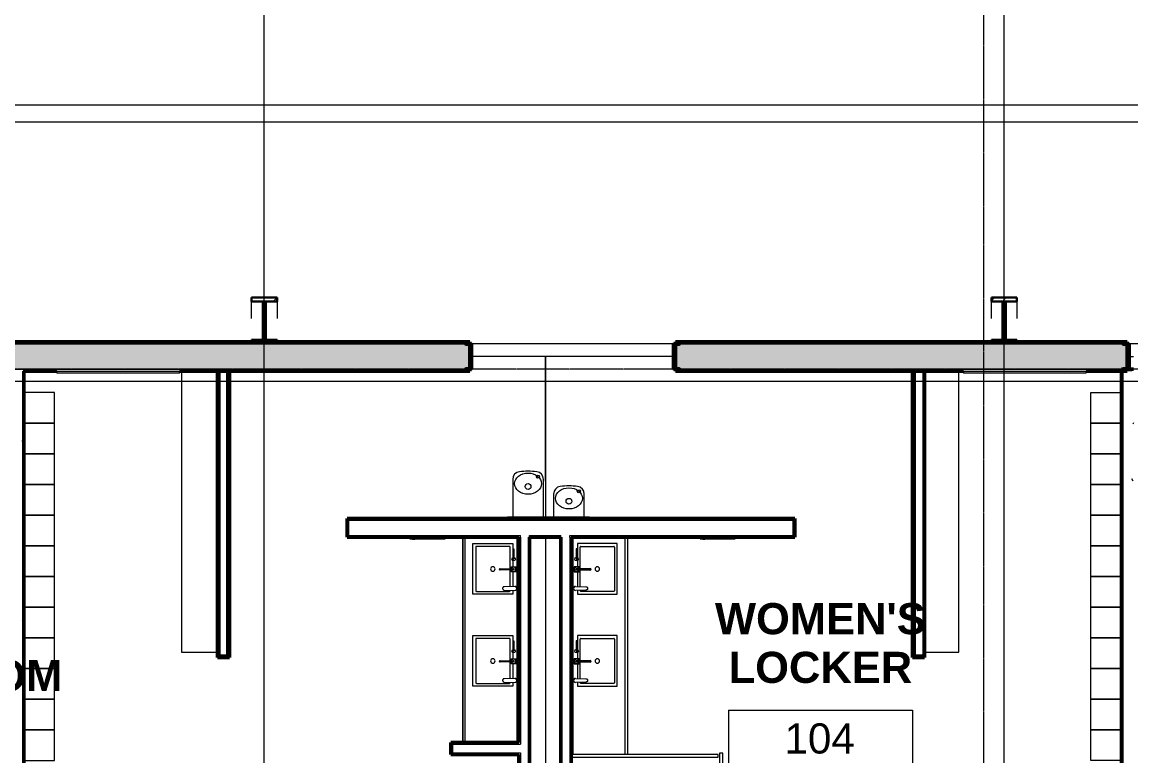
# Model space of a CAD drawing. Header units: inches. Extents: x 23906 to 26716, y -23130 to -20467.
# Drawn here: x 25307.1 to 25741, y -22520.8 to -22233.7 of the extents above; entities that cross this region are included whole.
import ezdxf

# ---------------------------------------------------------------- set-up
doc = ezdxf.new("R2010")
doc.units = ezdxf.units.IN
doc.header["$MEASUREMENT"] = 0
for name, pattern in [('Dash', [0.25, 0.125, -0.125]), ('Dash_2_', [0.25, 0.125, -0.125]), ('Grid Line 1_2_', [0.875, 0.5, -0.125, 0.125, -0.125])]:
    doc.linetypes.add(name, pattern=pattern)
for name, color, linetype, lineweight in [('A-AREA', 32, 'Continuous', 9), ('A-AREA-IDEN', 2, 'Continuous', 9), ('A-FLOR', 192, 'Continuous', 13), ('A-GENM', 13, 'Continuous', 9), ('A-WALL', 113, 'Continuous', 13), ('A-WALL-PATT', 111, 'Continuous', 50), ('G-ANNO-SYMB', 111, 'Continuous', 9), ('I-FURN', 30, 'Continuous', 9), ('I-WALL', 2, 'Continuous', 13), ('L-SITE-WALL', 31, 'Continuous', 13), ('P-SANR-FIXT', 6, 'Continuous', 9), ('Q-CASE', 31, 'Continuous', 9), ('Q-SPCQ', 91, 'Continuous', 9), ('Q-SPCQ-HDLN', 91, 'Dash_2_', 9), ('S-BEAM', 12, 'Continuous', 9), ('S-COLS', 52, 'Continuous', 9), ('S-GRID', 1, 'Continuous', 9)]:
    doc.layers.add(name, color=color, linetype=linetype, lineweight=lineweight)
doc.styles.add('Arial_2', font='arial.ttf', dxfattribs={"height": 11.802395})
doc.styles.add('Arial_B_1', font='arialbd.ttf', dxfattribs={"height": 12.177074})
pattern_1 = [(0, (0, 0), (30.72, 7.68), [1.267, -21.773, 1.267, -21.773, -122.88]), (0, (0, 0), (30.72, 7.68), [-46.08, 1.267, -44.813, 1.267, -21.773, -53.76]), (0, (0, 0), (30.72, 7.68), [-115.2, 1.267, -14.093, 1.267, -37.133]), (120, (11.52, 3.84), (-22.0110751, 22.7643004), [1.267, -21.773, 1.267, -21.773, -122.88]), (120, (11.52, 3.84), (-22.0110751, 22.7643004), [-46.08, 1.267, -44.813, 1.267, -21.773, -53.76]), (120, (11.52, 3.84), (-22.0110751, 22.7643004), [-115.2, 1.267, -14.093, 1.267, -37.133]), (240, (15.36, 19.2), (-8.7089249, -30.4443004), [1.267, -21.773, 1.267, -21.773, -122.88]), (240, (15.36, 19.2), (-8.7089249, -30.4443004), [-46.08, 1.267, -44.813, 1.267, -21.773, -53.76]), (240, (15.36, 19.2), (-8.7089249, -30.4443004), [-115.2, 1.267, -14.093, 1.267, -37.133])]
pattern_2 = [(225, (25691.39, -22360.053), (9.503515, -9.503515), []), (225, (25691.39, -22374.453), (9.503515, -9.503515), [])]
pattern_3 = [(225, (25401.89, -22360.053), (9.503515, -9.503515), []), (225, (25401.89, -22374.453), (9.503515, -9.503515), [])]
pattern_4 = [(45, (0, 0), (-9.503515, 9.503515), []), (45, (0, 14.4), (-9.503515, 9.503515), [])]

# ---------------------------------------------------------------- blocks, each defined once
blk = doc.blocks.new('Locker-Double Stacked - 12_ x 12_-3246-Enlarged First Floor Plan _East_')
at = {"layer": 'I-FURN', "color": 7}
for p, q in [((-6, -6), (-6, 6)), ((-6, 6), (6, 6)), ((6, 6), (6, -6)), ((6, -6), (-6, -6))]:
    blk.add_line(p, q, dxfattribs=at)
blk = doc.blocks.new('Furniture 6 - Furniture 1-2394-Enlarged First Floor Plan _East_')
at = {"layer": 'I-FURN', "color": 7}
for p, q in [((25653.99, -22606.18), (25653.99, -22496.3)), ((25640.61, -22606.18), (25653.99, -22606.18))]:
    blk.add_line(p, q, dxfattribs=at)
blk = doc.blocks.new('Furniture 8 - Furniture 1-2437-Enlarged First Floor Plan _East_')
at = {"layer": 'I-FURN', "color": 7}
for p, q in [((25350.61, -22496.3), (25350.61, -22606.18)), ((25350.61, -22606.18), (25364.61, -22606.18))]:
    blk.add_line(p, q, dxfattribs=at)
blk = doc.blocks.new('Locker-Double Stacked - 12_ x 12_-11070-Enlarged First Floor Plan _East_')
at = {"layer": 'I-FURN', "color": 7}
for p, q in [((6, 6), (-6, 6)), ((-6, 6), (-6, -6)), ((6, -6), (6, 6)), ((-6, -6), (6, -6))]:
    blk.add_line(p, q, dxfattribs=at)
blk = doc.blocks.new('Partition-Floor_Braced-Bradley_Corp-St_Stl-ADA-N_Stalls - ADA _optional_ _ n Standard Stalls-320692-Enlarged First Floor Plan _East_')
at = {"layer": 'Q-SPCQ', "color": 7}
for p, q in [((68.5, -0.88), (67.5, -0.88)), ((67.5, -0.88), (67.5, -58.13)), ((68.5, -58.13), (68.5, -0.88)), ((105.5, -0.88), (104.5, -0.88)), ((104.5, -0.88), (104.5, -58.13)), ((105.5, -58.13), (105.5, -0.88)), ((142.5, -0.88), (141.5, -0.88)), ((141.5, -0.88), (141.5, -58.13)), ((142.5, -58.13), (142.5, -0.88)), ((179.5, -0.88), (178.5, -0.88)), ((178.5, -0.88), (178.5, -58.13)), ((179.5, -58.13), (179.5, -0.88)), ((11.5, -58.63), (8.5, -58.63)), ((8.5, -59.88), (11.5, -59.88)), ((11.5, -59.88), (11.5, -58.63)), ((12.69, -59.25), (11.69, -59.25)), ((11.69, -59.25), (11.69, -94.87)), ((12.69, -94.87), (12.69, -59.25)), ((71.5, -58.63), (47.5, -58.63)), ((47.5, -58.63), (47.5, -59.88)), ((47.5, -59.88), (71.5, -59.88)), ((67.5, -58.13), (68.5, -58.13)), ((71.5, -59.88), (71.5, -58.63)), ((72.69, -59.25), (71.69, -59.25)), ((71.69, -59.25), (71.69, -84.87)), ((72.69, -84.87), (72.69, -59.25)), ((97.5, -58.63), (97.5, -59.88)), ((108.5, -58.63), (97.5, -58.63)), ((97.5, -59.88), (108.5, -59.88)), ((104.5, -58.13), (105.5, -58.13)), ((108.5, -59.88), (108.5, -58.63)), ((109.69, -59.25), (108.69, -59.25)), ((108.69, -59.25), (108.69, -84.87)), ((109.69, -84.87), (109.69, -59.25)), ((134.5, -58.63), (134.5, -59.88)), ((145.5, -58.63), (134.5, -58.63)), ((134.5, -59.88), (145.5, -59.88)), ((141.5, -58.13), (142.5, -58.13)), ((145.5, -59.88), (145.5, -58.63)), ((146.69, -59.25), (145.69, -59.25)), ((145.69, -59.25), (145.69, -84.87)), ((146.69, -84.87), (146.69, -59.25)), ((180, -58.63), (171.5, -58.63)), ((171.5, -58.63), (171.5, -59.88)), ((171.5, -59.88), (180, -59.88)), ((178.5, -58.13), (179.5, -58.13)), ((180, -59.88), (180, -58.63)), ((71.69, -84.87), (72.69, -84.87)), ((108.69, -84.87), (109.69, -84.87)), ((145.69, -84.87), (146.69, -84.87)), ((11.69, -94.87), (12.69, -94.87))]:
    blk.add_line(p, q, dxfattribs=at)
at = {"layer": 'Q-SPCQ-HDLN', "color": 7, "linetype": 'Dash'}
for centre, radius, start in [((11.69, -59.25), 35.62, 271.7908), ((71.69, -59.25), 25.62, 272.2042), ((108.69, -59.25), 25.62, 272.2042), ((145.69, -59.25), 25.62, 272.2042)]:
    blk.add_arc(centre, radius, start, 360, dxfattribs=at)
blk = doc.blocks.new('Drinking_Fountain-Haws_Corporation-Wall_Mounted_1119 - 1119-321659-Enlarged First Floor Plan _East_')
at = {"layer": 'P-SANR-FIXT', "color": 7}
for p, q in [((13.07, 20.75), (13.07, 5.95)), ((25.07, 5.95), (25.07, 20.75)), ((29.07, 15), (29.07, 5.95)), ((41.07, 5.95), (41.07, 15)), ((43.07, 5.95), (11.07, 5.95)), ((11.07, 5.95), (11.07, 5.45)), ((43.07, 5.45), (43.07, 5.95))]:
    blk.add_line(p, q, dxfattribs=at)
for centre, radius in [((22.94, 21.8), 0.625), ((19.07, 17.94), 1.13), ((35.07, 12.19), 1.13), ((38.94, 16.07), 0.625)]:
    blk.add_circle(centre, radius, dxfattribs=at)
for centre, radius, start, end in [((16.07, 20.75), 3, 97.5776, 180), ((19.07, -1.8), 25.75, 82.4224, 97.5776), ((22.07, 20.75), 3, 360, 82.4224), ((32.07, 15), 3, 97.5776, 180), ((35.07, -7.55), 25.75, 82.4224, 97.5776), ((38.07, 15), 3, 360, 82.4224)]:
    blk.add_arc(centre, radius, start, end, dxfattribs=at)
for centre, ratio in [((19.07, 19.07), 0.786373), ((35.07, 13.32), 0.786365)]:
    blk.add_ellipse(centre, major_axis=(-5.25, 0), ratio=ratio, dxfattribs=at)
blk = doc.blocks.new('Soap_Dispenser-TOTO-TES1ADC-05 - Polished Chrome-162828-Enlarged First Floor Plan _East_')
at = {"layer": 'A-GENM', "color": 7}
for p, q in [((-0.79, 0), (-0.66, -4.1)), ((0.66, -4.1), (0.79, -0.03))]:
    blk.add_line(p, q, dxfattribs=at)
blk.add_arc((0, 0), 0.791, 358.1479, 179.999, dxfattribs=at)
blk.add_open_spline([(-0.66, -4.1), (-0.66, -4.15), (-0.65, -4.25), (-0.6, -4.4), (-0.51, -4.53), (-0.35, -4.67), (-0.08, -4.76), (0.21, -4.73), (0.42, -4.61), (0.56, -4.47), (0.65, -4.29), (0.66, -4.16), (0.66, -4.1)], degree=3, knots=[0, 0, 0, 0, 0.076923, 0.153846, 0.230769, 0.307692, 0.461538, 0.615385, 0.711538, 0.807692, 0.903846, 1, 1, 1, 1], dxfattribs=at)
blk = doc.blocks.new('Dispenser_Disposal-Paper-Frost_Products_LTD_-Recessed-400A - Steel-Stainless-37173-Enlarged First Floor Plan _East_')
at = {"layer": 'Q-SPCQ', "color": 50, "lineweight": 20}
for p, q in [((25458.89, -22435.86), (25458.89, -22435.26)), ((25458.89, -22435.26), (25459.75, -22435.26)), ((25458.89, -22435.86), (25472.56, -22435.86)), ((25458.97, -22435.26), (25458.97, -22435.94)), ((25459.27, -22435.55), (25458.97, -22435.86)), ((25458.97, -22435.94), (25472.56, -22435.94)), ((25459.93, -22435.94), (25458.97, -22435.94)), ((25459.05, -22435.21), (25459.05, -22435.18)), ((25459.7, -22435.21), (25459.05, -22435.21)), ((25472.21, -22435.26), (25459.27, -22435.26)), ((25459.27, -22435.26), (25459.27, -22435.55)), ((25459.97, -22435.2), (25459.75, -22435.2)), ((25459.75, -22435.26), (25459.75, -22435.2)), ((25459.77, -22435.26), (25459.77, -22435.2)), ((25459.8, -22435.18), (25459.8, -22435.26)), ((25459.93, -22436.07), (25459.93, -22435.94)), ((25460.8, -22436.07), (25459.93, -22436.07)), ((25460.78, -22436.09), (25459.95, -22436.09)), ((25460.04, -22435.26), (25459.97, -22435.2)), ((25460.43, -22435.18), (25460.43, -22435.26)), ((25460.71, -22435.26), (25460.71, -22435.18)), ((25472.56, -22435.94), (25460.8, -22435.94)), ((25460.8, -22435.94), (25460.8, -22436.07)), ((25470.93, -22435.18), (25470.93, -22435.26)), ((25470.96, -22435.26), (25470.96, -22435.18)), ((25471.09, -22435.18), (25471.09, -22435.26)), ((25471.15, -22435.18), (25471.15, -22435.26)), ((25471.76, -22435.18), (25471.76, -22435.26)), ((25472.03, -22435.21), (25471.86, -22435.21)), ((25472.03, -22435.21), (25472.53, -22435.21)), ((25472.03, -22435.25), (25472.03, -22435.21)), ((25472.47, -22435.25), (25472.03, -22435.25)), ((25472.26, -22435.31), (25472.26, -22435.56)), ((25472.26, -22435.55), (25472.27, -22435.33)), ((25472.56, -22435.86), (25472.26, -22435.56)), ((25472.27, -22435.33), (25472.59, -22435.33)), ((25472.51, -22435.18), (25472.51, -22435.21)), ((25472.53, -22435.18), (25472.53, -22435.21)), ((25472.56, -22435.94), (25472.56, -22435.33)), ((25472.56, -22435.86), (25472.64, -22435.86)), ((25472.59, -22435.28), (25472.59, -22435.33)), ((25472.59, -22435.33), (25472.64, -22435.33)), ((25472.64, -22435.33), (25472.64, -22435.86))]:
    blk.add_line(p, q, dxfattribs=at)
for centre, radius, start, end in [((25458.97, -22435.86), 0.0768, 180, 270), ((25458.97, -22435.86), 0.029, 180, 270), ((25459.7, -22435.15), 0.0665, 270, 312.1544), ((25459.95, -22436.07), 0.02, 180, 270), ((25460.78, -22436.07), 0.02, 270, 0), ((25472.21, -22435.31), 0.05, 0, 90), ((25472.53, -22435.28), 0.0625, 153.896, 233.1301), ((25472.53, -22435.28), 0.0625, 302.4117, 90.0728), ((25472.53, -22435.28), 0.0625, 359.8391, 90), ((25472.56, -22435.86), 0.0763, 270, 0)]:
    blk.add_arc(centre, radius, start, end, dxfattribs=at)
blk = doc.blocks.new('Faucet-Lavatory-Zurn-Z6920XL - Z6920-XL-ADM2-H4-162876-Enlarged First Floor Plan _East_')
at = {"layer": 'P-SANR-FIXT'}
for p, q in [((-0.25, 0), (-0.25, 5.25)), ((0.25, 5.25), (0.25, 0)), ((-1, 1), (-0.25, 1)), ((-1, -1), (-1, 1)), ((0.25, 1), (1, 1)), ((1, 1), (1, -1)), ((4, 0.12), (8, 0.12)), ((4, -0.12), (4, 0.12)), ((8, 0.12), (8, -0.12)), ((1, -1), (-1, -1)), ((8, -0.12), (4, -0.12))]:
    blk.add_line(p, q, dxfattribs=at)
blk.add_circle((4, 0), 0.719, dxfattribs=at)
for centre, radius, start, end in [((0, 5.37), 0.281, 332.734, 207.266), ((0, 0), 0.875, 108.1827, 180), ((0, 0), 0.875, 360, 71.8173), ((0, 0), 0.875, 180, 360), ((0, 0), 0.25, 180, 0)]:
    blk.add_arc(centre, radius, start, end, dxfattribs=at)
blk = doc.blocks.new('Bradley-Washroom_Accessories-Mirrors-780_Custom - Bradley-Washroom_Accessories-Mirrors-780_Custom-177760-Enlarged First Floor Plan _East_')
at = {"layer": 'Q-SPCQ', "color": 7}
for p, q in [((25320.64, -22370.3), (25368.64, -22370.3)), ((25320.64, -22370.3), (25320.64, -22371.05)), ((25368.64, -22371.05), (25320.64, -22371.05)), ((25368.64, -22371.05), (25368.64, -22370.3))]:
    blk.add_line(p, q, dxfattribs=at)
blk = doc.blocks.new('Counter Top - 24_ Depth-179606-Enlarged First Floor Plan _East_')
at = {"layer": 'Q-CASE', "color": 7}
for p, q in [((33.11, -0.75), (-47.26, -0.75)), ((-47.26, -22), (33.11, -22))]:
    blk.add_line(p, q, dxfattribs=at)
blk = doc.blocks.new('Counter Top - 24_ Depth-194481-Enlarged First Floor Plan _East_')
at = {"layer": 'Q-CASE', "color": 7}
for p, q in [((-47.26, 22), (37.86, 22)), ((37.86, 0.75), (-47.26, 0.75)), ((37.86, 0.25), (37.86, 0))]:
    blk.add_line(p, q, dxfattribs=at)
blk = doc.blocks.new('Soap_Dispenser-TOTO-TES1ADC-05 - Polished Chrome-194390-Enlarged First Floor Plan _East_')
at = {"layer": 'A-GENM', "color": 7}
for p, q in [((-0.79, 0), (-0.66, 4.1)), ((0.66, 4.1), (0.79, 0.03))]:
    blk.add_line(p, q, dxfattribs=at)
blk.add_arc((0, 0), 0.791, 180.001, 1.8521, dxfattribs=at)
blk.add_open_spline([(-0.66, 4.1), (-0.66, 4.16), (-0.65, 4.29), (-0.56, 4.47), (-0.42, 4.61), (-0.21, 4.73), (0.08, 4.76), (0.35, 4.67), (0.51, 4.53), (0.6, 4.4), (0.65, 4.25), (0.66, 4.15), (0.66, 4.1)], degree=3, knots=[-1, -1, -1, -1, -0.903846, -0.807692, -0.711538, -0.615385, -0.461538, -0.307692, -0.230769, -0.153846, -0.076923, 0, 0, 0, 0], dxfattribs=at)
blk = doc.blocks.new('Faucet-Lavatory-Zurn-Z6920XL - Z6920-XL-ADM2-H4-162583-Enlarged First Floor Plan _East_')
at = {"layer": 'P-SANR-FIXT'}
for p, q in [((1, 1), (-1, 1)), ((-1, 1), (-1, -1)), ((-0.25, 0), (-0.25, -5.25)), ((0.25, -5.25), (0.25, 0)), ((1, -1), (1, 1)), ((8, 0.12), (4, 0.12)), ((4, 0.12), (4, -0.12)), ((8, -0.12), (8, 0.12)), ((-1, -1), (-0.25, -1)), ((0.25, -1), (1, -1)), ((4, -0.12), (8, -0.12))]:
    blk.add_line(p, q, dxfattribs=at)
blk.add_circle((4, 0), 0.719, dxfattribs=at)
for centre, radius, start, end in [((0, 0), 0.875, 0, 180), ((0, 0), 0.875, 180, 251.8173), ((0, 0), 0.25, 360, 180), ((0, 0), 0.875, 288.1827, 0), ((0, -5.37), 0.281, 152.734, 27.266)]:
    blk.add_arc(centre, radius, start, end, dxfattribs=at)
blk = doc.blocks.new('KNEE PROTECTOR6 - KNEE PROTECTOR-203797-Enlarged First Floor Plan _East_')
at = {"layer": 'Q-CASE', "color": 7}
for p, q in [((-28132.41, -9330.82), (-28217.53, -9330.82)), ((-28132.41, -9331.82), (-28217.53, -9331.82))]:
    blk.add_line(p, q, dxfattribs=at)
blk = doc.blocks.new('KNEE PROTECTOR1 - KNEE PROTECTOR-205860-Enlarged First Floor Plan _East_')
at = {"layer": 'Q-CASE', "color": 7}
for p, q in [((79235.76, -9330.82), (79155.38, -9330.82)), ((79235.76, -9331.82), (79155.38, -9331.82))]:
    blk.add_line(p, q, dxfattribs=at)
blk = doc.blocks.new('Sink-Under_Counter-Kohler-2882 - White-191670-Enlarged First Floor Plan _East_')
at = {"layer": 'P-SANR-FIXT', "color": 7}
for p, q in [((-9.91, -7.81), (-9.91, 7.81)), ((-9.91, 7.81), (-0.85, 7.81)), ((-8.81, 6.46), (-8.81, -6.46)), ((-0.1, 6.71), (-8.56, 6.71)), ((6.87, 6.71), (0.4, 6.71)), ((1.15, 7.81), (6.83, 7.81)), ((8.56, 6.71), (8.33, 6.71)), ((8.37, 7.81), (9.91, 7.81)), ((8.81, -6.46), (8.81, 6.46)), ((9.91, 7.81), (9.91, -7.81)), ((9.91, -7.81), (-9.91, -7.81)), ((-8.56, -6.71), (8.56, -6.71))]:
    blk.add_line(p, q, dxfattribs=at)
for centre, radius, start, end in [((-8.56, 6.46), 0.25, 90, 180), ((8.56, 6.46), 0.25, 360, 90), ((0, 0), 0.875, 360, 180), ((0, 0), 0.875, 180, 360), ((-8.56, -6.46), 0.25, 180, 270), ((8.56, -6.46), 0.25, 270, 360)]:
    blk.add_arc(centre, radius, start, end, dxfattribs=at)
blk = doc.blocks.new('Sink-Under_Counter-Kohler-2882 - White-194391-Enlarged First Floor Plan _East_')
at = {"layer": 'P-SANR-FIXT', "color": 7}
for p, q in [((9.91, 7.81), (-9.91, 7.81)), ((-9.91, 7.81), (-9.91, -7.81)), ((-8.81, -6.46), (-8.81, 6.46)), ((-8.56, 6.71), (8.56, 6.71)), ((8.81, 6.46), (8.81, -6.46)), ((9.91, -7.81), (9.91, 7.81)), ((-9.91, -7.81), (-0.85, -7.81)), ((-0.1, -6.71), (-8.56, -6.71)), ((6.87, -6.71), (0.4, -6.71)), ((1.15, -7.81), (6.83, -7.81)), ((8.56, -6.71), (8.33, -6.71)), ((8.37, -7.81), (9.91, -7.81))]:
    blk.add_line(p, q, dxfattribs=at)
for centre, radius, start, end in [((-8.56, 6.46), 0.25, 90, 180), ((8.56, 6.46), 0.25, 0, 90), ((0, 0), 0.875, 0, 180), ((0, 0), 0.875, 180, 0), ((-8.56, -6.46), 0.25, 180, 270), ((8.56, -6.46), 0.25, 270, 0)]:
    blk.add_arc(centre, radius, start, end, dxfattribs=at)
blk = doc.blocks.new('Locker Rooms and Restrooms_rvt-1-Enlarged First Floor Plan _East_')
at = {"layer": 'A-WALL-PATT', "lineweight": 9}
h = blk.add_hatch(dxfattribs=at)
h.set_pattern_fill('FP_8', style=0, pattern_type=2)
h.set_pattern_definition(pattern_1)
h.paths.add_polyline_path([(25384.14, -22482.37), (25384.14, -22370.3), (25383.52, -22370.3), (25383.52, -22482.37)], flags=0)
h = blk.add_hatch(dxfattribs=at)
h.set_pattern_fill('FP_8', style=0, pattern_type=2)
h.set_pattern_definition(pattern_1)
h.paths.add_polyline_path([(25388.27, -22481.74), (25388.27, -22370.3), (25387.64, -22370.3), (25387.64, -22481.74)], flags=0)
h = blk.add_hatch(dxfattribs=at)
h.set_pattern_fill('FP_8', style=0, pattern_type=2)
h.set_pattern_definition(pattern_1)
h.paths.add_polyline_path([(25656.14, -22482.37), (25656.14, -22370.3), (25655.52, -22370.3), (25655.52, -22482.37)], flags=0)
h = blk.add_hatch(dxfattribs=at)
h.set_pattern_fill('FP_8', style=0, pattern_type=2)
h.set_pattern_definition(pattern_1)
h.paths.add_polyline_path([(25660.27, -22481.74), (25660.27, -22370.3), (25659.64, -22370.3), (25659.64, -22481.74)], flags=0)
h = blk.add_hatch(dxfattribs=at)
h.set_pattern_fill('FP_8', style=0, pattern_type=2)
h.set_pattern_definition(pattern_1)
h.paths.add_polyline_path([(25608.89, -22434.55), (25609.52, -22434.55), (25609.52, -22427.93), (25434.27, -22427.93), (25434.27, -22434.55), (25434.89, -22434.55), (25434.89, -22428.55), (25608.89, -22428.55)], flags=0)
h = blk.add_hatch(dxfattribs=at)
h.set_pattern_fill('FP_8', style=0, pattern_type=2)
h.set_pattern_definition(pattern_1)
h.paths.add_polyline_path([(25609.52, -22435.18), (25609.52, -22434.55), (25521.39, -22434.55), (25521.39, -22435.18), (25555.06, -22435.18)], flags=0)
h.paths.add_polyline_path([(25453.96, -22435.18), (25502.14, -22435.18), (25502.14, -22434.55), (25434.27, -22434.55), (25434.27, -22435.18)], flags=0)
h.paths.add_polyline_path([(25517.89, -22435.18), (25517.89, -22434.55), (25505.64, -22434.55), (25505.64, -22435.18)], flags=0)
h = blk.add_hatch(dxfattribs=at)
h.set_pattern_fill('FP_8', style=0, pattern_type=2)
h.set_pattern_definition(pattern_1)
h.paths.add_polyline_path([(25501.52, -22691.3), (25502.14, -22691.3), (25502.14, -22519.68), (25501.52, -22519.68), (25501.52, -22685.33)], flags=0)
h.paths.add_polyline_path([(25501.52, -22516.18), (25502.14, -22516.18), (25502.14, -22435.18), (25501.52, -22435.18), (25501.52, -22515.55)], flags=0)
h = blk.add_hatch(dxfattribs=at)
h.set_pattern_fill('FP_8', style=0, pattern_type=2)
h.set_pattern_definition(pattern_1)
h.paths.add_polyline_path([(25521.39, -22691.3), (25522.02, -22691.3), (25522.02, -22435.18), (25521.39, -22435.18), (25521.39, -22685.33)], flags=0)
at = {"layer": 'A-WALL', "color": 10}
for p, q in [((25659.64, -22481.74), (25659.64, -22370.3)), ((25659.64, -22370.3), (25659.64, -22481.74)), ((25434.89, -22428.55), (25434.89, -22434.55)), ((25434.89, -22428.55), (25608.89, -22428.55)), ((25608.89, -22434.55), (25608.89, -22428.55)), ((25434.89, -22434.55), (25502.14, -22434.55)), ((25502.14, -22435.18), (25502.14, -22434.55)), ((25502.14, -22435.18), (25502.14, -22516.18)), ((25505.64, -22435.18), (25505.64, -22434.55)), ((25505.64, -22434.55), (25517.89, -22434.55)), ((25517.89, -22435.18), (25517.89, -22434.55)), ((25521.39, -22435.18), (25521.39, -22434.55)), ((25521.39, -22434.55), (25608.89, -22434.55)), ((25521.39, -22435.18), (25521.39, -22691.3)), ((25475.52, -22516.18), (25475.52, -22519.68)), ((25475.52, -22516.18), (25501.52, -22516.18)), ((25501.52, -22516.18), (25502.14, -22516.18)), ((25475.52, -22519.68), (25501.52, -22519.68)), ((25501.52, -22519.68), (25502.14, -22519.68)), ((25502.14, -22519.68), (25502.14, -22691.3))]:
    blk.add_line(p, q, dxfattribs=at)
at = {"layer": 'I-WALL', "color": 250, "lineweight": 50}
for p, q in [((25383.52, -22370.3), (25383.52, -22482.37)), ((25384.14, -22370.3), (25383.52, -22370.3)), ((25384.14, -22370.3), (25384.14, -22481.74)), ((25387.64, -22370.3), (25384.14, -22370.3)), ((25384.14, -22481.74), (25384.14, -22370.3)), ((25387.64, -22481.74), (25387.64, -22370.3)), ((25388.27, -22370.3), (25387.64, -22370.3)), ((25387.64, -22370.3), (25387.64, -22481.74)), ((25388.27, -22481.74), (25388.27, -22370.3)), ((25655.52, -22370.3), (25655.52, -22482.37)), ((25656.14, -22370.3), (25655.52, -22370.3)), ((25656.14, -22370.3), (25656.14, -22481.74)), ((25659.64, -22370.3), (25656.14, -22370.3)), ((25656.14, -22481.74), (25656.14, -22370.3)), ((25660.27, -22370.3), (25659.64, -22370.3)), ((25660.27, -22481.74), (25660.27, -22370.3)), ((25609.52, -22427.93), (25434.27, -22427.93)), ((25434.27, -22427.93), (25434.27, -22428.55)), ((25609.52, -22428.55), (25609.52, -22427.93)), ((25434.27, -22428.55), (25434.27, -22434.55)), ((25609.52, -22434.55), (25609.52, -22428.55)), ((25434.27, -22434.55), (25434.27, -22435.18)), ((25434.27, -22435.18), (25501.52, -22435.18)), ((25501.52, -22435.18), (25501.52, -22515.55)), ((25505.64, -22695.43), (25505.64, -22435.18)), ((25505.64, -22435.18), (25517.89, -22435.18)), ((25517.89, -22435.18), (25517.89, -22695.43)), ((25522.02, -22691.3), (25522.02, -22435.18)), ((25522.02, -22435.18), (25609.52, -22435.18)), ((25609.52, -22435.18), (25609.52, -22434.55)), ((25383.52, -22482.37), (25384.14, -22482.37)), ((25384.14, -22481.74), (25387.64, -22481.74)), ((25387.64, -22481.74), (25384.14, -22481.74)), ((25384.14, -22482.37), (25388.27, -22482.37)), ((25388.27, -22482.37), (25388.27, -22481.74)), ((25655.52, -22482.37), (25656.14, -22482.37)), ((25656.14, -22481.74), (25659.64, -22481.74)), ((25659.64, -22481.74), (25656.14, -22481.74)), ((25656.14, -22482.37), (25660.27, -22482.37)), ((25660.27, -22482.37), (25660.27, -22481.74)), ((25501.52, -22515.55), (25474.89, -22515.55)), ((25474.89, -22515.55), (25474.89, -22516.18)), ((25474.89, -22516.18), (25474.89, -22519.68)), ((25474.89, -22519.68), (25474.89, -22520.3)), ((25474.89, -22520.3), (25501.52, -22520.3)), ((25501.52, -22520.3), (25501.52, -22691.3))]:
    blk.add_line(p, q, dxfattribs=at)
at = {"color": 10, "lineweight": 13}
for name, p in [('Bradley-Washroom_Accessories-Mirrors-780_Custom - Bradley-Washroom_Accessories-Mirrors-780_Custom-177760-Enlarged First Floor Plan _East_', (0, 0)), ('Furniture 8 - Furniture 1-2437-Enlarged First Floor Plan _East_', (18.9, 126)), ('Furniture 6 - Furniture 1-2394-Enlarged First Floor Plan _East_', (19.65, 126)), ('Bradley-Washroom_Accessories-Mirrors-780_Custom - Bradley-Washroom_Accessories-Mirrors-780_Custom-177760-Enlarged First Floor Plan _East_', (354.81, 0)), ('Drinking_Fountain-Haws_Corporation-Wall_Mounted_1119 - 1119-321659-Enlarged First Floor Plan _East_', (25486.03, -22433.37)), ('Dispenser_Disposal-Paper-Frost_Products_LTD_-Recessed-400A - Steel-Stainless-37173-Enlarged First Floor Plan _East_', (0, 0)), ('Dispenser_Disposal-Paper-Frost_Products_LTD_-Recessed-400A - Steel-Stainless-37173-Enlarged First Floor Plan _East_', (113.5, 0))]:
    blk.add_blockref(name, p, dxfattribs=at)
for name, p, rotation in [('Locker-Double Stacked - 12_ x 12_-11070-Enlarged First Floor Plan _East_', (25313.77, -22384.68), 270), ('Locker-Double Stacked - 12_ x 12_-3246-Enlarged First Floor Plan _East_', (25731.27, -22384.68), 270), ('Locker-Double Stacked - 12_ x 12_-11070-Enlarged First Floor Plan _East_', (25313.77, -22396.68), 270), ('Locker-Double Stacked - 12_ x 12_-3246-Enlarged First Floor Plan _East_', (25731.27, -22396.68), 270), ('Locker-Double Stacked - 12_ x 12_-11070-Enlarged First Floor Plan _East_', (25313.77, -22408.68), 270), ('Locker-Double Stacked - 12_ x 12_-3246-Enlarged First Floor Plan _East_', (25731.27, -22408.68), 270), ('Locker-Double Stacked - 12_ x 12_-11070-Enlarged First Floor Plan _East_', (25313.77, -22420.68), 270), ('Locker-Double Stacked - 12_ x 12_-3246-Enlarged First Floor Plan _East_', (25731.27, -22420.68), 270), ('Locker-Double Stacked - 12_ x 12_-11070-Enlarged First Floor Plan _East_', (25313.77, -22432.68), 270), ('Locker-Double Stacked - 12_ x 12_-3246-Enlarged First Floor Plan _East_', (25731.27, -22432.68), 270), ('Counter Top - 24_ Depth-179606-Enlarged First Floor Plan _East_', (25501.52, -22482.44), 269.9999999999997), ('KNEE PROTECTOR1 - KNEE PROTECTOR-205860-Enlarged First Floor Plan _East_', (34811.34, 56720.2), 270.0000000000026), ('Counter Top - 24_ Depth-194481-Enlarged First Floor Plan _East_', (25522.02, -22482.44), 270.0000000000002), ('KNEE PROTECTOR6 - KNEE PROTECTOR-203797-Enlarged First Floor Plan _East_', (16212.2, 5697.23), 89.9999999999974), ('Locker-Double Stacked - 12_ x 12_-11070-Enlarged First Floor Plan _East_', (25313.77, -22444.68), 270), ('Sink-Under_Counter-Kohler-2882 - White-191670-Enlarged First Floor Plan _East_', (25491.33, -22447.68), 270), ('Faucet-Lavatory-Zurn-Z6920XL - Z6920-XL-ADM2-H4-162876-Enlarged First Floor Plan _East_', (25499.45, -22447.83), 90.00000000000037), ('Faucet-Lavatory-Zurn-Z6920XL - Z6920-XL-ADM2-H4-162583-Enlarged First Floor Plan _East_', (25524.08, -22447.83), 89.99999999999962), ('Sink-Under_Counter-Kohler-2882 - White-194391-Enlarged First Floor Plan _East_', (25532.2, -22447.68), 270), ('Locker-Double Stacked - 12_ x 12_-3246-Enlarged First Floor Plan _East_', (25731.27, -22444.68), 270), ('Locker-Double Stacked - 12_ x 12_-11070-Enlarged First Floor Plan _East_', (25313.77, -22456.68), 270), ('Locker-Double Stacked - 12_ x 12_-3246-Enlarged First Floor Plan _East_', (25731.27, -22456.68), 270), ('Soap_Dispenser-TOTO-TES1ADC-05 - Polished Chrome-162828-Enlarged First Floor Plan _East_', (25499.87, -22455.28), 269.9999999999698), ('Soap_Dispenser-TOTO-TES1ADC-05 - Polished Chrome-194390-Enlarged First Floor Plan _East_', (25523.66, -22455.28), 270.0000000000303), ('Locker-Double Stacked - 12_ x 12_-11070-Enlarged First Floor Plan _East_', (25313.77, -22468.68), 270), ('Locker-Double Stacked - 12_ x 12_-3246-Enlarged First Floor Plan _East_', (25731.27, -22468.68), 270), ('Locker-Double Stacked - 12_ x 12_-11070-Enlarged First Floor Plan _East_', (25313.77, -22480.68), 270), ('Sink-Under_Counter-Kohler-2882 - White-191670-Enlarged First Floor Plan _East_', (25491.33, -22483.68), 270), ('Sink-Under_Counter-Kohler-2882 - White-194391-Enlarged First Floor Plan _East_', (25532.2, -22483.68), 270), ('Locker-Double Stacked - 12_ x 12_-3246-Enlarged First Floor Plan _East_', (25731.27, -22480.68), 270), ('Faucet-Lavatory-Zurn-Z6920XL - Z6920-XL-ADM2-H4-162876-Enlarged First Floor Plan _East_', (25499.45, -22483.83), 90.00000000000037), ('Faucet-Lavatory-Zurn-Z6920XL - Z6920-XL-ADM2-H4-162583-Enlarged First Floor Plan _East_', (25524.08, -22483.83), 89.99999999999962), ('Locker-Double Stacked - 12_ x 12_-11070-Enlarged First Floor Plan _East_', (25313.77, -22492.68), 270), ('Locker-Double Stacked - 12_ x 12_-3246-Enlarged First Floor Plan _East_', (25731.27, -22492.68), 270), ('Soap_Dispenser-TOTO-TES1ADC-05 - Polished Chrome-162828-Enlarged First Floor Plan _East_', (25499.87, -22491.28), 269.9999999999595), ('Soap_Dispenser-TOTO-TES1ADC-05 - Polished Chrome-194390-Enlarged First Floor Plan _East_', (25523.66, -22491.28), 270.0000000000405), ('Locker-Double Stacked - 12_ x 12_-11070-Enlarged First Floor Plan _East_', (25313.77, -22504.68), 270), ('Locker-Double Stacked - 12_ x 12_-3246-Enlarged First Floor Plan _East_', (25731.27, -22504.68), 270), ('Locker-Double Stacked - 12_ x 12_-11070-Enlarged First Floor Plan _East_', (25313.77, -22516.68), 270), ('Locker-Double Stacked - 12_ x 12_-3246-Enlarged First Floor Plan _East_', (25731.27, -22516.68), 270), ('Partition-Floor_Braced-Bradley_Corp-St_Stl-ADA-N_Stalls - ADA _optional_ _ n Standard Stalls-320692-Enlarged First Floor Plan _East_', (25521.39, -22699.8), 90.00000000000044)]:
    blk.add_blockref(name, p, dxfattribs=dict(at, rotation=rotation))
blk = doc.blocks.new('columns and girder2 - one-1334686-Enlarged First Floor Plan _East_')
at = {"layer": 'S-BEAM'}
h = blk.add_hatch(dxfattribs=at)
h.set_pattern_fill('FP_13', color=256, style=0, pattern_type=2)
h.set_pattern_definition(pattern_2)
h.paths.add_polyline_path([(-5, -1.25), (-5, -2), (5, -2), (5, -1.25), (0, -1.25)], flags=0)
h.paths.add_polyline_path([(1.54, -17.03), (-5, -17.03), (-5, -18.55), (5, -18.55), (5, -17.03)], flags=0)
h.paths.add_polyline_path([(5, -1204.89), (-5, -1204.89), (-5, -1206.4), (5, -1206.4)], flags=0)
h.paths.add_polyline_path([(5, -1224.25), (-5, -1224.25), (-5, -1225), (5, -1225)], flags=0)
h = blk.add_hatch(dxfattribs=at)
h.set_pattern_fill('FP_13', color=256, style=0, pattern_type=2)
h.set_pattern_definition(pattern_2)
h.paths.add_polyline_path([(0.62, -2), (-0.63, -2), (-0.63, -17.03), (0.62, -17.03)], flags=0)
h.paths.add_polyline_path([(-0.63, -1206.4), (-0.63, -1224.25), (0.62, -1224.25), (0.62, -1206.4)], flags=0)
at = {"layer": 'S-BEAM', "lineweight": 30}
for p, q in [((-5, -1.25), (-5, -2)), ((-5, -2), (5, -2)), ((0.62, -2), (-0.63, -2)), ((-0.63, -2), (-0.63, -17.03)), ((0.62, -17.03), (0.62, -2)), ((5, -2), (5, -1.25)), ((5, -17.03), (-5, -17.03)), ((-5, -17.03), (-5, -18.55)), ((-0.63, -17.03), (0.62, -17.03)), ((5, -18.55), (5, -17.03)), ((-5, -18.55), (5, -18.55))]:
    blk.add_line(p, q, dxfattribs=at)
at = {"layer": 'S-BEAM'}
for p, q in [((-5, -17.03), (-5, -10.42)), ((5, -10.42), (5, -17.03))]:
    blk.add_line(p, q, dxfattribs=at)
blk = doc.blocks.new('columns and girder2 - one-V9-Enlarged First Floor Plan _East_')
at = {"layer": 'S-BEAM'}
h = blk.add_hatch(dxfattribs=at)
h.set_pattern_fill('FP_14', color=256, style=0, pattern_type=2)
h.set_pattern_definition(pattern_3)
h.paths.add_polyline_path([(0, -1.25), (-5, -1.25), (-5, -2), (5, -2), (5, -1.25)], flags=0)
h.paths.add_polyline_path([(5, -17.03), (-5, -17.03), (-5, -18.55), (5, -18.55)], flags=0)
h.paths.add_polyline_path([(-5, -1204.89), (-5, -1206.4), (5, -1206.4), (5, -1204.89)], flags=0)
h.paths.add_polyline_path([(5, -1224.25), (-5, -1224.25), (-5, -1225), (5, -1225)], flags=0)
h = blk.add_hatch(dxfattribs=at)
h.set_pattern_fill('FP_14', color=256, style=0, pattern_type=2)
h.set_pattern_definition(pattern_3)
h.paths.add_polyline_path([(-0.63, -2), (-0.63, -17.03), (0.62, -17.03), (0.62, -2)], flags=0)
h.paths.add_polyline_path([(0.62, -1206.4), (-0.63, -1206.4), (-0.63, -1224.25), (0.62, -1224.25)], flags=0)
at = {"layer": 'S-BEAM', "lineweight": 30}
for p, q in [((-5, -1.25), (-5, -2)), ((-5, -2), (5, -2)), ((0.62, -2), (-0.63, -2)), ((-0.63, -2), (-0.63, -17.03)), ((0.62, -17.03), (0.62, -2)), ((5, -2), (5, -1.25)), ((5, -17.03), (-5, -17.03)), ((-5, -17.03), (-5, -18.55)), ((-0.63, -17.03), (0.62, -17.03)), ((5, -18.55), (5, -17.03)), ((-5, -18.55), (5, -18.55))]:
    blk.add_line(p, q, dxfattribs=at)
at = {"layer": 'S-BEAM'}
for p, q in [((-5, -17.03), (-5, -10.42)), ((5, -10.42), (5, -17.03))]:
    blk.add_line(p, q, dxfattribs=at)
blk = doc.blocks.new('Room Tag - Room Tag-1304355-Enlarged First Floor Plan _East_')
at = {"layer": 'A-AREA-IDEN'}
for p, q in [((-0.375, -0.0625), (-0.375, -0.3125)), ((-0.375, -0.0625), (0.375, -0.0625)), ((0.375, -0.0625), (0.375, -0.3125)), ((-0.375, -0.3125), (0.375, -0.3125))]:
    blk.add_line(p, q, dxfattribs=at)

msp = doc.modelspace()

# ---------------------------------------------------------------- hatches: boundary and pattern name
at = {"layer": 'A-WALL-PATT', "lineweight": 9}
h = msp.add_hatch(dxfattribs=at)
h.set_pattern_fill('FP_9', color=256, style=0, pattern_type=2)
h.set_pattern_definition([(161.57, (0.48, 0.48), (-3.839953776, -1.544e-05), [0, -27.322, 3.034, 0]), (18.43, (-0.48, 0.48), (-3.839953776, 1.544e-05), [0, -27.322, 3.034, 0]), (108.43, (0.48, 0.48), (1.919622, -9.60052459), [9.106, -21.25]), (71.57, (-0.48, 0.48), (1.919622, 9.60052459), [9.106, -21.25])])
h.paths.add_polyline_path([(25739.52, -22369.55), (25739.52, -22359.55), (25562.77, -22359.55), (25562.77, -22369.55), (25689.85, -22369.55)], flags=0)
h.paths.add_polyline_path([(25482.27, -22369.55), (25482.27, -22359.55), (25160.77, -22359.55), (25160.77, -22369.55), (25420.26, -22369.55)], flags=0)
h.paths.add_polyline_path([(25118.77, -22369.55), (25118.77, -22359.55), (24919.52, -22359.55), (24919.52, -22369.55), (25015.88, -22369.55)], flags=0)
h.paths.add_polyline_path([(24842.89, -22369.55), (24842.89, -22359.55), (24630.02, -22359.55), (24630.02, -22369.55), (24813.69, -22369.55)], flags=0)
h = msp.add_hatch(dxfattribs=at)
h.set_pattern_fill('FP_8', color=256, style=0, pattern_type=2)
h.set_pattern_definition(pattern_1)
h.paths.add_polyline_path([(25307.77, -22787.3), (25307.77, -22369.55), (25307.14, -22369.55), (25307.14, -22787.3)], flags=0)
h = msp.add_hatch(dxfattribs=at)
h.set_pattern_fill('FP_8', color=256, style=0, pattern_type=2)
h.set_pattern_definition(pattern_1)
h.paths.add_polyline_path([(25737.89, -22787.3), (25737.89, -22369.55), (25737.27, -22369.55), (25737.27, -22787.3)], flags=0)
h = msp.add_hatch(dxfattribs=at)
h.set_pattern_fill('FP_8', color=256, style=0, pattern_type=2)
h.set_pattern_definition(pattern_1)
h.paths.add_polyline_path([(25742.02, -22787.3), (25742.02, -22606.16), (25741.39, -22606.16), (25741.39, -22787.3)], flags=0)
h.paths.add_polyline_path([(25741.39, -22602.66), (25742.02, -22602.66), (25742.02, -22369.55), (25737.89, -22369.55), (25737.89, -22370.18), (25741.39, -22370.18), (25741.39, -22569.13)], flags=0)
at = {"layer": 'S-COLS'}
h = msp.add_hatch(dxfattribs=at)
h.set_pattern_fill('FP_12', color=256, style=0, pattern_type=2)
h.set_pattern_definition(pattern_4)
h.paths.add_polyline_path([(25483.27, -22369.55), (25483.27, -22359.55), (25480.38, -22359.55), (25480.5, -22359.86), (25480.81, -22359.99), (25482.74, -22360.29), (25482.74, -22368.81), (25480.81, -22369.12), (25480.5, -22369.24), (25480.38, -22369.55)], flags=0)
h = msp.add_hatch(dxfattribs=at)
h.set_pattern_fill('FP_12', color=256, style=0, pattern_type=2)
h.set_pattern_definition(pattern_4)
h.paths.add_polyline_path([(25564.66, -22369.55), (25564.53, -22369.24), (25564.22, -22369.12), (25562.29, -22368.81), (25562.29, -22360.29), (25564.22, -22359.99), (25564.53, -22359.86), (25564.66, -22359.55), (25561.77, -22359.55), (25561.77, -22369.55)], flags=0)
h = msp.add_hatch(dxfattribs=at)
h.set_pattern_fill('FP_12', color=256, style=0, pattern_type=2)
h.set_pattern_definition(pattern_4)
h.paths.add_polyline_path([(25740.52, -22369.55), (25740.52, -22359.55), (25737.63, -22359.55), (25737.75, -22359.86), (25738.06, -22359.99), (25739.99, -22360.29), (25739.99, -22368.81), (25738.06, -22369.12), (25737.75, -22369.24), (25737.63, -22369.55)], flags=0)

# ---------------------------------------------------------------- linework, layer by layer
at = {"layer": 'A-AREA'}
for p, q in [((25482.74, -22364.49), (25482.27, -22364.49)), ((25561.77, -22364.49), (25483.27, -22364.49)), ((25511.89, -22413.27), (25511.89, -22364.55)), ((25511.89, -22364.55), (25511.89, -22427.93)), ((25562.77, -22364.49), (25562.29, -22364.49)), ((25739.52, -22364.49), (25739.99, -22364.49)), ((25740.52, -22364.49), (25742.02, -22364.49)), ((25511.89, -22435.18), (25511.89, -22787.31))]:
    msp.add_line(p, q, dxfattribs=at)
at = {"layer": 'A-FLOR'}
msp.add_line((24603.39, -22266.05), (26010.64, -22266.05), dxfattribs=at)
at = {"layer": 'A-WALL'}
for p, q in [((25160.77, -22359.55), (25482.27, -22359.55)), ((25562.77, -22359.55), (25739.52, -22359.55)), ((25160.77, -22369.55), (25482.27, -22369.55)), ((25307.77, -22370.3), (25307.77, -22369.55)), ((25562.77, -22369.55), (25739.52, -22369.55)), ((25741.39, -22370.18), (25737.89, -22370.18)), ((25737.89, -22370.18), (25737.89, -22787.3))]:
    msp.add_line(p, q, dxfattribs=at)
at = {"layer": 'G-ANNO-SYMB'}
for p, q in [((26314.63, -22272.83), (23915.52, -22272.83)), ((26313.52, -22374.36), (23919.06, -22374.36))]:
    msp.add_line(p, q, dxfattribs=at)
at = {"layer": 'I-WALL', "lineweight": 50}
for p, q in [((25307.77, -22786.55), (25307.77, -22370.3)), ((25742.02, -22369.55), (25737.27, -22369.55)), ((25737.27, -22369.55), (25737.27, -22786.55))]:
    msp.add_line(p, q, dxfattribs=at)
at = {"layer": 'L-SITE-WALL', "lineweight": 50}
for p, q in [((25482.27, -22358.8), (25160.77, -22358.8)), ((25482.27, -22370.3), (25482.27, -22358.8)), ((25739.52, -22358.8), (25562.77, -22358.8)), ((25562.77, -22358.8), (25562.77, -22370.3)), ((25739.52, -22370.3), (25739.52, -22358.8)), ((25307.77, -22370.3), (25320.64, -22370.3)), ((25368.64, -22370.3), (25482.27, -22370.3)), ((25562.77, -22370.3), (25675.45, -22370.3)), ((25723.45, -22370.3), (25739.52, -22370.3))]:
    msp.add_line(p, q, dxfattribs=at)
at = {"layer": 'S-COLS', "lineweight": 30}
for p, q in [((25483.27, -22359.55), (25480.38, -22359.55)), ((25480.81, -22359.99), (25482.74, -22360.29)), ((25482.74, -22360.29), (25482.74, -22368.81)), ((25483.27, -22369.55), (25483.27, -22359.55)), ((25564.66, -22359.55), (25561.77, -22359.55)), ((25561.77, -22359.55), (25561.77, -22369.55)), ((25562.29, -22360.29), (25564.22, -22359.99)), ((25562.29, -22368.81), (25562.29, -22360.29)), ((25740.52, -22359.55), (25737.63, -22359.55)), ((25738.06, -22359.99), (25739.99, -22360.29)), ((25739.99, -22360.29), (25739.99, -22368.81)), ((25740.52, -22369.55), (25740.52, -22359.55)), ((25480.38, -22369.55), (25483.27, -22369.55)), ((25482.74, -22368.81), (25480.81, -22369.12)), ((25561.77, -22369.55), (25564.66, -22369.55)), ((25564.22, -22369.12), (25562.29, -22368.81)), ((25737.63, -22369.55), (25740.52, -22369.55)), ((25739.99, -22368.81), (25738.06, -22369.12))]:
    msp.add_line(p, q, dxfattribs=at)
for centre, start, end in [((25480.81, -22359.55), 180, 270), ((25564.22, -22359.55), 270, 0), ((25738.06, -22359.55), 180, 270), ((25480.81, -22369.55), 90, 180), ((25564.22, -22369.55), 0, 90), ((25738.06, -22369.55), 90, 180)]:
    msp.add_arc(centre, 0.436, start, end, dxfattribs=at)
at = {"layer": 'S-GRID', "linetype": 'Grid Line 1_2_'}
for p, q in [((25401.89, -22929.31), (25401.89, -20749.66)), ((25691.39, -22929.31), (25691.39, -20749.66)), ((25401.89, -23058.9), (25401.89, -20902.43)), ((25683.39, -23010.9), (25683.39, -20902.43)), ((25691.39, -23058.9), (25691.39, -20902.43)), ((26649, -22359.55), (24012.52, -22359.55)), ((26535.93, -22359.55), (24012.52, -22359.55)), ((26601, -22369.55), (24012.52, -22369.55))]:
    msp.add_line(p, q, dxfattribs=at)

# ---------------------------------------------------------------- block references
at = {"lineweight": 5}
msp.add_blockref('Locker Rooms and Restrooms_rvt-1-Enlarged First Floor Plan _East_', (0, 0), dxfattribs=at)
at = {"layer": 'A-AREA-IDEN', "xscale": 95.99999999999994, "yscale": 95.99999999999994, "zscale": 95.99999999999994}
msp.add_blockref('Room Tag - Room Tag-1304355-Enlarged First Floor Plan _East_', (25619.47, -22496.91), dxfattribs=at)
at = {"layer": 'S-BEAM', "rotation": 180}
for name, p in [('columns and girder2 - one-V9-Enlarged First Floor Plan _East_', (25401.89, -22360.05)), ('columns and girder2 - one-1334686-Enlarged First Floor Plan _East_', (25691.39, -22360.05))]:
    msp.add_blockref(name, p, dxfattribs=at)

# ---------------------------------------------------------------- texts
at = {"layer": 'A-AREA-IDEN', "attachment_point": 2, "line_spacing_factor": 0.938532}
for s, insert, char_height, width, style in [("WOMEN'S\\PLOCKER", (25619.48, -22461.04), 12.177, 95.616, 'Arial_B_1'), ('LAUNDRY ROOM', (25252.41, -22483.32), 12.1771, 163.008, 'Arial_B_1'), ('104', (25619.19, -22508.1), 11.802, 32.832, 'Arial_2')]:
    msp.add_mtext(s, dxfattribs=dict(at, insert=insert, char_height=char_height, width=width, style=style))

doc.saveas('drawing.dxf')
